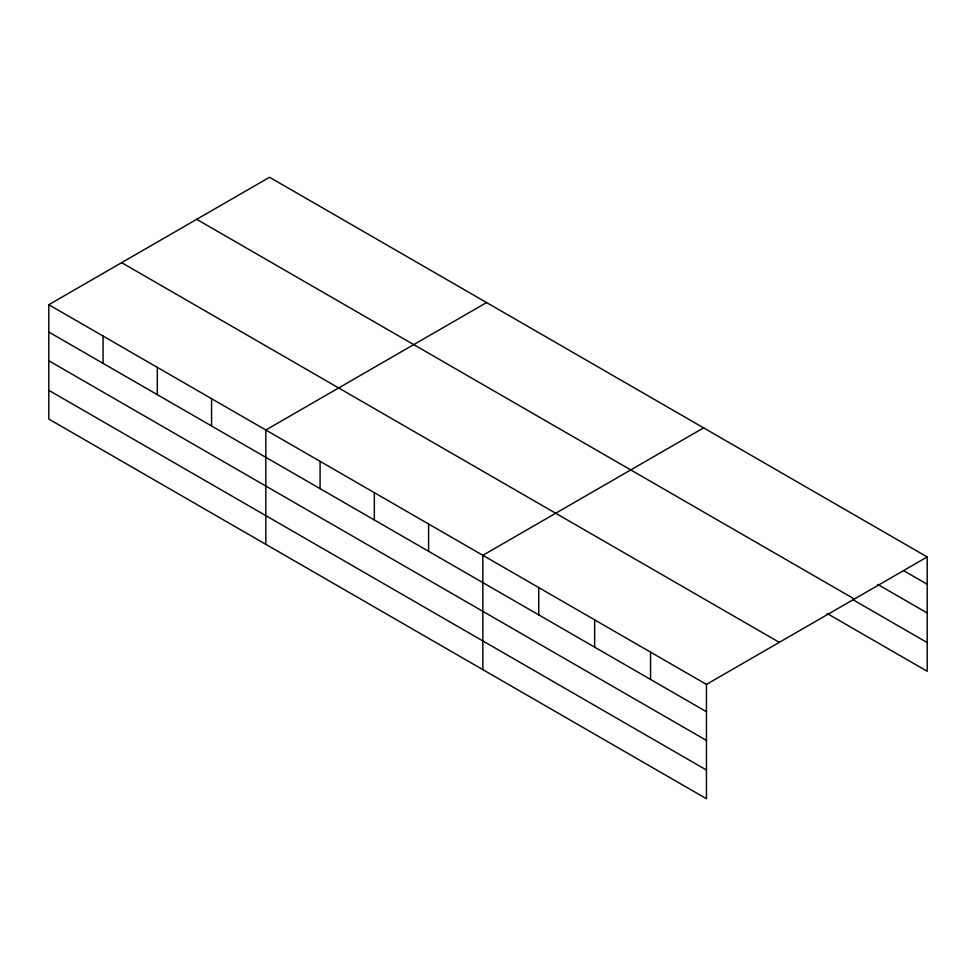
<?xml version="1.0" encoding="UTF-8"?>
<svg xmlns="http://www.w3.org/2000/svg" width="976" height="976" viewBox="0 0 976 976"><rect width="100%" height="100%" fill="white"/><g stroke="black" fill="none" stroke-linecap="round" stroke-linejoin="round"><path stroke-width="1.46" d="M706.453 740.43L706.453 684.408L48.8 304.719L48.8 419.046L706.453 798.734L706.453 740.43L48.8 360.742M827.099 613.489L927.2 671.281L927.2 556.954L269.547 177.266L48.8 304.719M486.573 302.56L265.826 430.013L265.826 544.34M703.598 427.866L482.852 555.307L482.852 669.634M706.453 684.408L927.2 556.954M903.8 570.753L927.2 584.27M877.802 584.465L927.2 612.989M196.701 219.319L854.354 599.02M853.097 599.789L927.2 642.574M121.646 262.654L779.299 642.354M48.8 332.023L706.453 711.711M48.8 390.327L706.453 770.015M650.553 652.139L650.553 679.442M594.652 619.858L594.652 647.173M538.752 587.589L538.752 614.892M428.598 523.99L428.598 551.294M374.333 492.66L374.333 519.976M320.079 461.343L320.079 488.647M211.572 398.684L211.572 426M157.307 367.366L157.307 394.67M103.053 336.037L103.053 363.353"/></g></svg>
